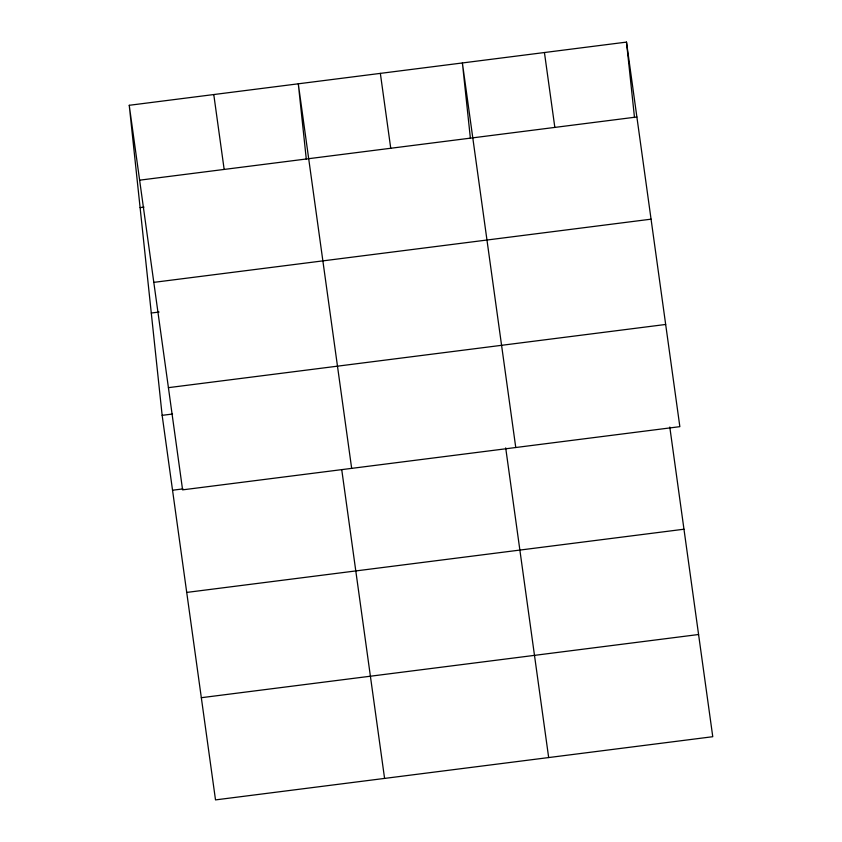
<?xml version="1.0" encoding="UTF-8"?>
<svg xmlns="http://www.w3.org/2000/svg" width="842" height="842" viewBox="0 0 842 842"><rect width="100%" height="100%" fill="white"/><g stroke="black" fill="none" stroke-linecap="round" stroke-linejoin="round"><path stroke-width="1.26" d="M129.236 105.292L626.49 42.1L679.852 426.662L182.598 489.855L129.236 105.292L162.148 415.338L215.51 799.9L712.764 736.708L669.79 427.031M139.625 180.177L636.878 116.985M140.098 207.606L144.003 207.111M153.812 282.365L651.055 219.173M151.286 313.024L159.096 312.035M168.421 387.657L665.664 324.465M162.148 415.338L172.557 414.022M172.547 490.223L182.946 488.897M186.724 592.421L683.967 529.218M201.333 697.702L698.586 634.51M544.437 52.53L554.836 127.405M515.757 447.512L462.395 62.95L470.404 138.414M505.695 447.881L548.668 757.558M380.352 73.38L390.741 148.266M351.661 468.363L298.3 83.811L306.309 159.264M341.789 470.025L384.583 778.418M213.773 94.546L224.161 169.431M626.49 42.1L634.5 117.554"/></g></svg>
